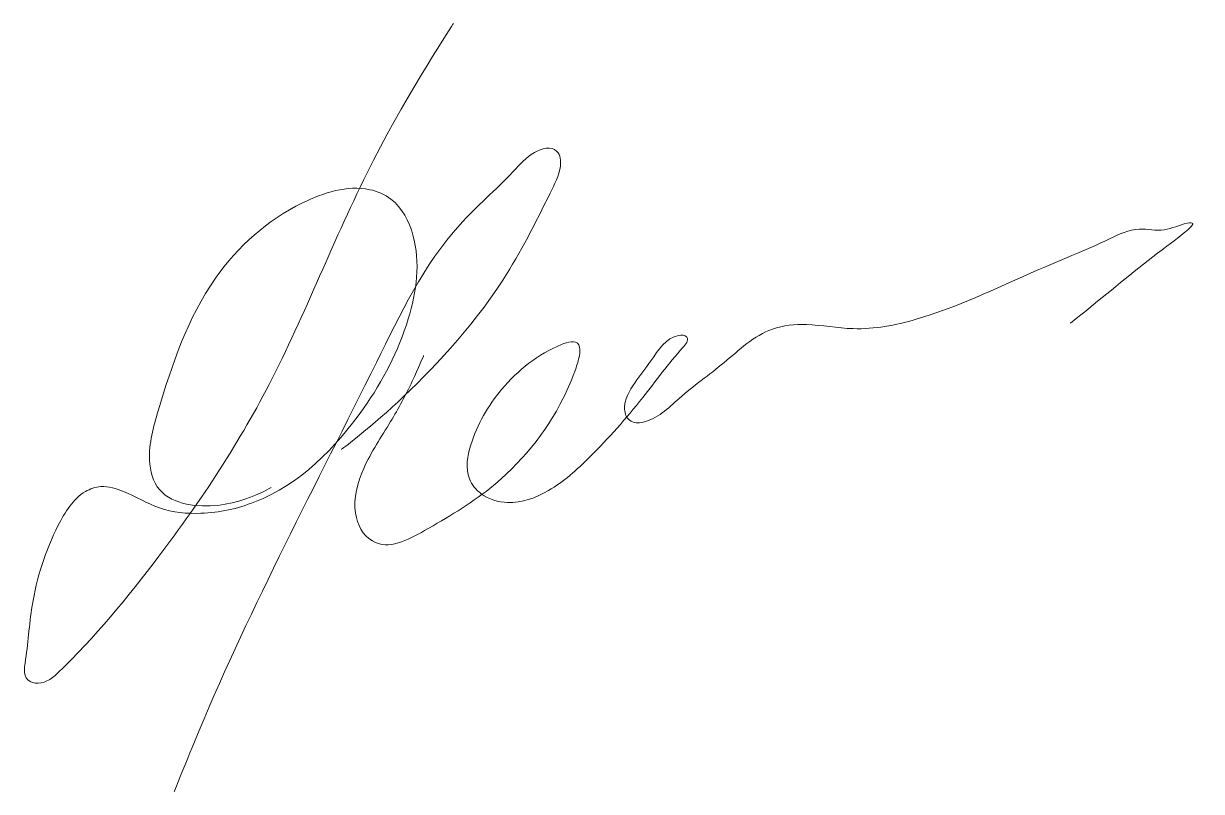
# Model space of a CAD drawing. Header units: millimetres. Extents: x 2068 to 5590, y 840 to 3135.
import ezdxf

# ---------------------------------------------------------------- set-up
doc = ezdxf.new("R2010")
doc.units = ezdxf.units.MM
doc.layers.add('117', color=7, linetype='Continuous')

msp = doc.modelspace()

# ---------------------------------------------------------------- linework, layer by layer
at = {"layer": '117', "color": 5, "linetype": 'Continuous', "lineweight": 15}
for points, knots in [([(3353.3, 3135.3), (3353.3, 3135.3), (3222.1, 2937.7), (3114.2, 2727.1), (3004.8, 2513.4), (2919.6, 2288.1), (2811, 2074), (2715.9, 1886.5), (2599.9, 1710.8), (2472.8, 1543.4), (2379.4, 1420.3), (2281.6, 1299.9), (2169.6, 1193.5), (2159.9, 1184.3), (2149.8, 1175.5), (2137.7, 1170), (2115.7, 1159.9), (2088, 1159.8), (2075.8, 1179.7), (2067.9, 1192.6), (2070.2, 1208.4), (2072.6, 1223.7), (2081.2, 1280.4), (2084.7, 1337.8), (2093.7, 1394.5), (2107, 1478.4), (2132.8, 1559.8), (2171.8, 1635.4), (2192.1, 1674.6), (2215.2, 1714.1), (2253.2, 1736.3), (2267.2, 1744.4), (2282.6, 1749.9), (2298.8, 1750.9), (2322.3, 1752.3), (2345.3, 1745.4), (2367.1, 1736.3), (2403.5, 1721.1), (2437.4, 1700.5), (2474.5, 1687.4), (2514, 1673.5), (2556.3, 1670), (2598.2, 1671.2), (2653.5, 1672.8), (2707.8, 1685.1), (2759.3, 1705.3), (2894.6, 1758.6), (3000.4, 1865.6), (3084.4, 1984.9), (3142.2, 2066.9), (3189, 2156.1), (3218, 2252.1), (3242.8, 2334.1), (3255, 2420.7), (3232.1, 2502.8), (3220.4, 2544.4), (3200.5, 2584.3), (3166.4, 2610.6), (3147.9, 2624.9), (3126.1, 2634), (3103.2, 2638.7), (3034.6, 2652.9), (2965, 2629.9), (2901.6, 2598.9), (2796.9, 2547.7), (2708.4, 2469.5), (2641.5, 2373.9), (2558.6, 2255.5), (2512.2, 2116.6), (2470.5, 1977.9), (2455.9, 1929.6), (2442.3, 1880.5), (2444.7, 1830.3), (2446.2, 1798), (2454.2, 1765.6), (2475.1, 1741.2), (2495.2, 1717.8), (2524.5, 1705.6), (2554.8, 1699), (2683.2, 1671.2), (2807.9, 1748.2), (2807.9, 1748.2)], [0, 0, 0, 0, 1, 1, 1, 2, 2, 2, 3, 3, 3, 4, 4, 4, 5, 5, 5, 6, 6, 6, 7, 7, 7, 8, 8, 8, 9, 9, 9, 10, 10, 10, 11, 11, 11, 12, 12, 12, 13, 13, 13, 14, 14, 14, 15, 15, 15, 16, 16, 16, 17, 17, 17, 18, 18, 18, 19, 19, 19, 20, 20, 20, 21, 21, 21, 22, 22, 22, 23, 23, 23, 24, 24, 24, 25, 25, 25, 26, 26, 26, 27, 27, 27, 27]), ([(3018.1, 1862.2), (3018.1, 1862.2), (3309.3, 2074), (3500.7, 2368.4), (3554.5, 2451.2), (3598.4, 2539.8), (3642.4, 2628.2), (3655.3, 2654.3), (3668.9, 2680.5), (3672.8, 2709.2), (3674.9, 2725.1), (3673.7, 2741.8), (3662.6, 2753.1), (3645.4, 2770.8), (3617.4, 2762.6), (3595.1, 2749.7), (3570.2, 2735.3), (3550.9, 2713.4), (3531, 2692.4), (3479.7, 2637.9), (3422.6, 2589.2), (3372.4, 2533.8), (3264.3, 2414.3), (3194.3, 2266.9), (3122.7, 2122.1), (2942.2, 1757.1), (2750.5, 1397.4), (2592.9, 1022), (2554.9, 931.3), (2518.7, 839.8), (2518.7, 839.8)], [0, 0, 0, 0, 1, 1, 1, 2, 2, 2, 3, 3, 3, 4, 4, 4, 5, 5, 5, 6, 6, 6, 7, 7, 7, 8, 8, 8, 9, 9, 9, 10, 10, 10, 10]), ([(3264.1, 2143.2), (3264.1, 2143.2), (3248.1, 2104), (3230.2, 2065.9), (3210.7, 2024.5), (3188.7, 1984.3), (3165.1, 1945.2), (3137.2, 1899.2), (3106.9, 1854.5), (3085, 1805.5), (3066.1, 1763), (3053.5, 1717), (3060.6, 1671.2), (3065.9, 1637.6), (3081.6, 1605.5), (3110.8, 1588.5), (3159.5, 1560.2), (3215.9, 1591), (3266.8, 1619.7), (3334.4, 1657.8), (3401.4, 1697.4), (3462.1, 1745.8), (3553.8, 1819), (3629.3, 1910.7), (3681.7, 2015.7), (3696.4, 2045.1), (3709.2, 2075.4), (3719.7, 2106.5), (3724.4, 2120.3), (3728.6, 2134.2), (3730.6, 2148.6), (3731.8, 2157.4), (3732.2, 2166.7), (3727.8, 2174.4), (3718.3, 2191.1), (3695.6, 2183.6), (3676.3, 2175.7), (3606.3, 2147.1), (3546, 2099.5), (3497.3, 2041.5), (3456.3, 1992.6), (3424, 1936.9), (3405.1, 1876), (3394.7, 1842.4), (3388.1, 1806.6), (3401, 1774.3), (3408.2, 1756.3), (3420.7, 1741.1), (3436.3, 1729.5), (3458.9, 1712.7), (3486.7, 1704.7), (3514.9, 1703.8), (3558, 1702.3), (3599.5, 1717.4), (3637, 1739), (3683.1, 1765.6), (3722.6, 1801.8), (3760.4, 1839.4), (3816.8, 1895.4), (3869.8, 1954.7), (3919.1, 2017), (3958.6, 2067), (3995.7, 2119), (4038.4, 2166.2), (4047.4, 2176.2), (4058.1, 2187.5), (4050.6, 2197.4), (4045.2, 2204.5), (4035.2, 2204.5), (4026.2, 2202.8), (3988.1, 2195.8), (3966.3, 2159.3), (3943.5, 2126.9), (3928, 2104.9), (3911.4, 2083.8), (3896, 2061.8), (3879, 2037.4), (3862.7, 2011.1), (3864.8, 1981.8), (3865.7, 1969.3), (3869.9, 1956.8), (3879.7, 1949.2), (3891, 1940.5), (3906.3, 1940.8), (3920.4, 1943.8), (3962.9, 1952.8), (3994.6, 1985.4), (4027.6, 2014.3), (4070.6, 2052.1), (4117.7, 2084.9), (4161.8, 2121.5), (4207.7, 2159.4), (4251.1, 2202), (4306.9, 2221.8), (4339.4, 2233.4), (4374.1, 2236.5), (4408.6, 2235.4), (4455.4, 2233.9), (4501.6, 2224.7), (4548.3, 2223.2), (4612, 2221.1), (4675, 2233.4), (4736.3, 2251.2), (4858.4, 2286.5), (4972.9, 2343.1), (5089.7, 2393.7), (5164.6, 2426.2), (5240.5, 2456.5), (5314.3, 2491.4), (5343.2, 2505), (5372.3, 2519.4), (5404.1, 2520.7), (5429, 2521.7), (5453.8, 2515.1), (5478.3, 2518.7), (5501.8, 2522.1), (5523.3, 2533.7), (5546.7, 2538.2), (5589.5, 2546.6), (5546.1, 2515.2), (5486.1, 2469.9), (5411.1, 2413.1), (5338.6, 2353.2), (5265.5, 2294.1), (5231.4, 2266.6), (5197.1, 2239.4), (5197.1, 2239.4)], [0, 0, 0, 0, 1, 1, 1, 2, 2, 2, 3, 3, 3, 4, 4, 4, 5, 5, 5, 6, 6, 6, 7, 7, 7, 8, 8, 8, 9, 9, 9, 10, 10, 10, 11, 11, 11, 12, 12, 12, 13, 13, 13, 14, 14, 14, 15, 15, 15, 16, 16, 16, 17, 17, 17, 18, 18, 18, 19, 19, 19, 20, 20, 20, 21, 21, 21, 22, 22, 22, 23, 23, 23, 24, 24, 24, 25, 25, 25, 26, 26, 26, 27, 27, 27, 28, 28, 28, 29, 29, 29, 30, 30, 30, 31, 31, 31, 32, 32, 32, 33, 33, 33, 34, 34, 34, 35, 35, 35, 36, 36, 36, 37, 37, 37, 38, 38, 38, 39, 39, 39, 40, 40, 40, 41, 41, 41, 42, 42, 42, 42])]:
    msp.add_open_spline(points, degree=3, knots=knots, dxfattribs=at)

doc.saveas('drawing.dxf')
